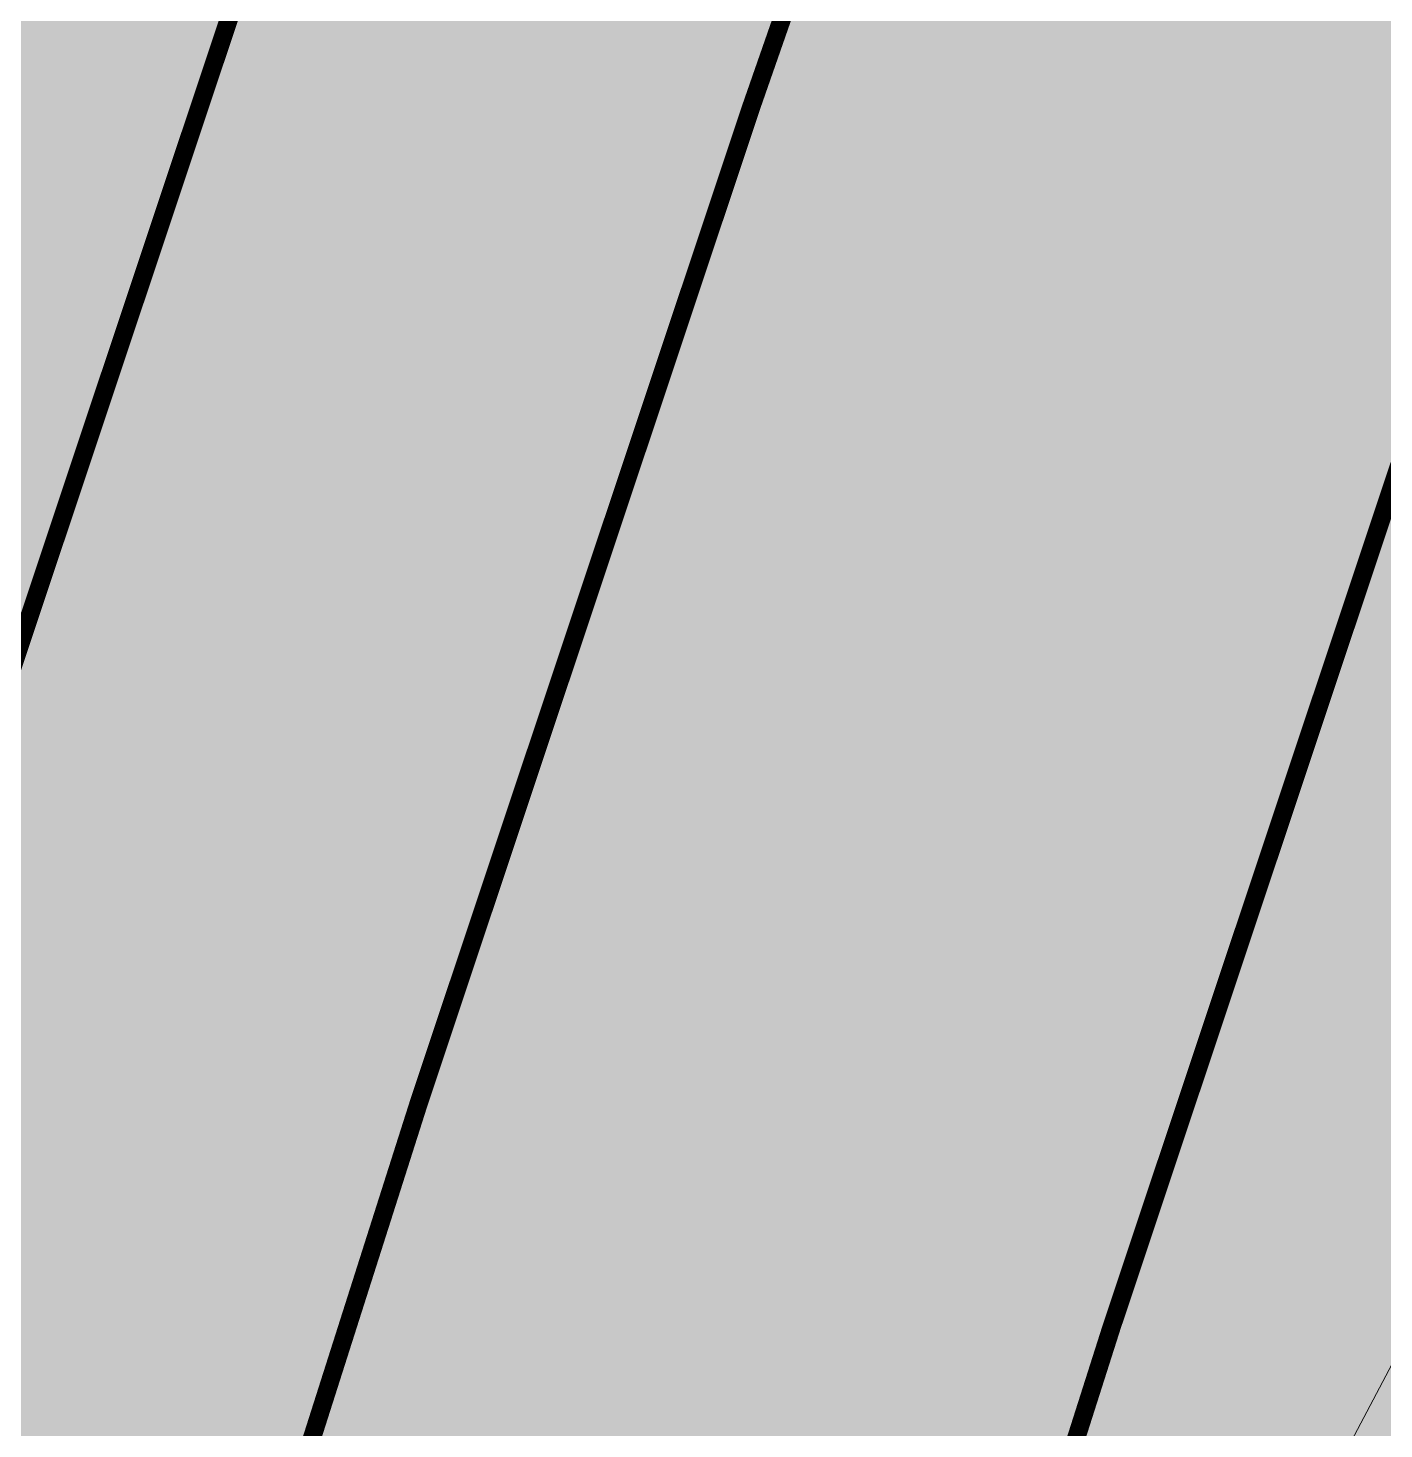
# Model space of a CAD drawing. Header units: metres. Extents: x -4 to 509425, y 7549 to 4732445.
# Drawn here: x 476002.82 to 476008.78, y 4719783.45 to 4719789.61 of the extents above; entities that cross this region are included whole.
import ezdxf

# ---------------------------------------------------------------- set-up
doc = ezdxf.new("R2010")
doc.units = ezdxf.units.M
doc.header["$LTSCALE"] = 0.01
doc.header["$MEASUREMENT"] = 0
doc.linetypes.add('DASHDOT', pattern=[1, 0.5, -0.25, 0, -0.25])
doc.layers.get('0').update_dxf_attribs({"lineweight": 0})
doc.layers.add('_SUBESTACIÓN', color=1, linetype='Continuous')
doc.layers.add('AFECTACION', color=7, linetype='Continuous')
doc.layers.add('Dist. Explosiva (Arbolado)', color=68, linetype='Continuous', lineweight=0)
doc.layers.add('Zona No Edificación', color=250, linetype='Continuous', lineweight=0)

msp = doc.modelspace()

# ---------------------------------------------------------------- hatches: boundary and pattern name
at = {"layer": '_SUBESTACIÓN', "transparency": 33554559}
h = msp.add_hatch(color=1, dxfattribs=at)
h.dxf.hatch_style = 1
h.paths.add_polyline_path([(475968.6399, 4719805.825), (476089.9386, 4719790.615), (476078.1686, 4719696.74), (475956.8686, 4719711.9502)])

# ---------------------------------------------------------------- linework, layer by layer
at = {"color": 252, "linetype": 'Continuous'}
msp.add_line((476049.497, 4719860.846), (476006.6088, 4719779.5565), dxfattribs=at)
at = {"layer": 'AFECTACION', "color": 132, "linetype": 'Continuous', "const_width": 0.08}
msp.add_lwpolyline([(476006.1654, 4719779.4512), (476007.5832, 4719783.8998), (476009.0304, 4719788.2352), (476010.5046, 4719792.4624), (476012.0038, 4719796.586), (476013.526, 4719800.6104), (476015.0693, 4719804.5396), (476016.6322, 4719808.3774), (476018.2131, 4719812.1275), (476019.8106, 4719815.7933)], dxfattribs=at)
at = {"layer": 'Dist. Explosiva (Arbolado)', "linetype": 'Continuous', "const_width": 0.08}
msp.add_lwpolyline([(476003.1165, 4719780.4229), (476004.5409, 4719784.8923), (476006.0018, 4719789.2687), (476007.49, 4719793.536), (476009.0035, 4719797.6988), (476010.5401, 4719801.7614), (476012.0981, 4719805.728), (476013.6759, 4719809.6024), (476015.2718, 4719813.3883), (476016.8846, 4719817.089), (476018.5128, 4719820.7079), (476020.1554, 4719824.2479)], dxfattribs=at)
at = {"layer": 'Zona No Edificación', "linetype": 'DASHDOT', "const_width": 0.08}
msp.add_lwpolyline([(476000.9251, 4719781.1213), (476002.3543, 4719785.6056), (476003.825, 4719790.0116), (476005.3233, 4719794.3077), (476006.847, 4719798.4986), (476008.394, 4719802.5887), (476009.9626, 4719806.5822), (476011.551, 4719810.4829), (476013.1578, 4719814.2945), (476014.7815, 4719818.0204), (476016.4209, 4719821.6638), (476018.0746, 4719825.2279), (476019.7416, 4719828.7155)], dxfattribs=at)

doc.saveas('drawing.dxf')
